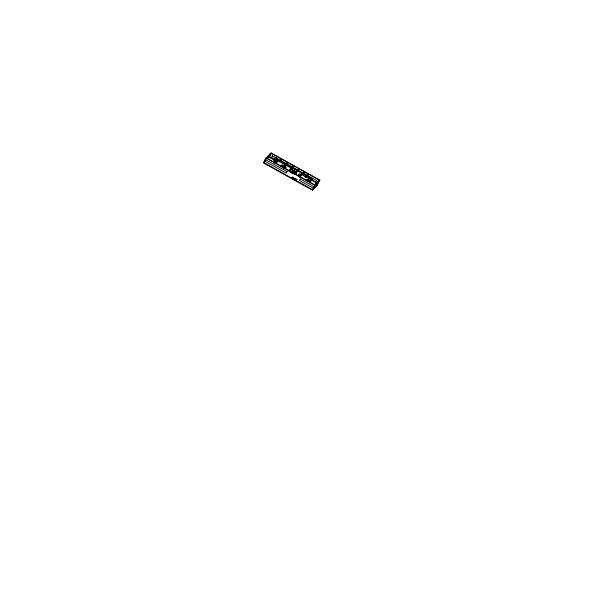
<?xml version="1.0" encoding="UTF-8"?>
<svg xmlns="http://www.w3.org/2000/svg" width="594" height="594" viewBox="0 0 594 594"><rect width="100%" height="100%" fill="white"/><g stroke="black" fill="none" stroke-linecap="round" stroke-linejoin="round"><path stroke-width="0.89" d="M266.067 157.997L263.484 162.905L312.318 190.147L317.278 185.09L319.869 180.175L271.035 152.94L266.067 157.997L314.909 185.231L319.869 180.175M265.681 159.088L264.887 160.588L265.429 160.892M270.24 154.44L271.035 152.94M268.978 157.276L269.773 155.769L268.57 156.994M269.461 157.135L271.436 153.378L276.849 156.4L276.062 157.9M274.525 158.984L271.547 157.328L272.475 155.687M273.901 160.447L276.849 156.4M274.532 159.741L277.027 156.497L281.385 158.925L280.598 160.432M276.24 157.997L277.027 156.497M273.968 162.548L276.462 158.954L275.089 158.19M274.294 162.801L276.18 159.831L274.599 162.838M274.532 162.659L276.462 158.954M274.695 162.882L275.534 161.33L276.552 161.895M276.425 162.89L277.613 160.632L275.341 162.949L266.751 158.153L271.436 153.378M276.21 163.736L277.792 160.729L275.519 163.046L282.826 167.122L285.098 164.805L283.516 167.812M278.883 162.169L281.385 158.925M280.814 160.551L281.608 159.051L287.518 162.348L286.724 163.847M281.133 166.476L281.972 164.917L282.989 165.488L282.15 167.04M283.732 167.931L285.803 164.085L287.518 162.348M284.043 167.968L286.026 164.211L287.734 162.466L293.666 165.778L292.879 167.278M284.118 168.139L284.957 166.587L285.974 167.152L285.135 168.703M284.162 168.095L284.957 166.587L285.974 167.152M286.939 163.966L287.734 162.466M266.023 159.437L264.486 160.996L286.271 173.151L287.199 171.503M289.04 171.644C289.033 170.114 294.572 173.203 293.236 173.983L289.181 171.503M295.151 174.235L296.399 171.918L290.874 168.904L290.05 170.433L291.253 168.236L288.981 170.552L283.048 167.248L285.32 164.932M289.983 171.272L291.958 167.515L293.666 165.778M290.154 171.376L292.137 167.619L293.844 165.875L299.079 168.793L298.285 170.3M293.057 167.382L293.844 165.875M293.555 170.404L293.184 171.109L295.277 172.282M291.743 177.933L291.535 178.334L294.008 179.715M294.149 173.597L295.292 171.376M296.651 179.915L292.263 177.68L292.686 176.997M294.424 173.864L295.649 171.569L293.518 170.441L292.864 171.109L294.958 172.275L295.612 171.614M294.253 174.681L295.842 171.673L294.119 173.426L299.064 176.18L301.321 174.346L316.394 182.752M295.389 174.294L297.371 170.537L299.079 168.793M295.604 174.413L297.587 170.656L299.294 168.919L304.054 171.569L302.465 174.569M298.507 170.419L299.294 168.919M298.381 176.039L299.628 173.715L300.683 174.309L299.309 176.975M296.517 180.056L296.941 179.366M300 176.388L300.794 174.888M300.133 176.596L301.321 174.346M299.911 177.524L301.492 174.517L299.584 176.47L306.898 180.546L308.813 178.601L307.224 181.608M301.552 174.814L304.054 171.569M301.767 174.933L304.269 171.688L308.212 173.886L306.623 176.893M300.252 179.002L314.115 186.739L317.983 182.796L317.189 184.296L313.32 188.239L299.465 180.509L300.393 178.861M302.688 174.695L304.269 171.688M305.71 177.131L308.212 173.886M305.925 177.257L308.427 174.012L319.127 179.975L318.332 181.474M306.846 177.012L308.427 174.012M307.447 181.727L309.029 178.727L307.12 180.673L314.434 184.749L319.127 179.975M307.737 181.801L308.531 180.286L309.726 180.955L308.531 180.286M309.444 182.766L311.999 178.772L276.685 159.081L276.069 159.704L291.476 168.295L289.159 170.656L293.933 173.314L294.795 172.446L292.701 171.272L292.211 171.77L294.305 172.943M309.667 182.885L312.266 178.846L306.719 175.75M311.204 180.279L311.999 178.772M311.471 180.346L312.266 178.846M311.323 179.507L315.793 182.009L316.721 180.368M312.318 190.147L314.909 185.231M314.129 187.414L314.976 185.855L314.367 185.514L314.924 185.915M316.29 185.217L317.137 183.657M267.575 158.011L268.362 156.512L275.156 160.298M264.931 161.241L263.691 162.504L312.533 189.738L317.493 184.682M275.534 161.33L276.507 161.939M281.608 159.051L279.9 160.788L285.803 164.085M282.944 165.526L281.935 164.961M290.934 170.857L291.906 171.466M305.264 176.945L304.262 176.299M272.342 155.828L316.587 180.502M275.319 158.242L279.677 160.67M286.026 164.211L291.958 167.515M292.137 167.619L297.371 170.537M297.587 170.656L302.339 173.307M302.561 173.433L306.504 175.631M290.83 168.948L293.362 170.359L292.055 171.688L291.372 171.376L294.26 172.988M268.325 156.556L275.482 160.543M298.507 174.309L300.883 175.631M307.818 179.893L306.578 179.277L307.766 179.945M313.639 186.256L314.256 186.598M287.058 171.644L265.28 159.496L265.607 159.162L264.813 160.662L265.355 160.967M292.552 177.138L296.807 179.507M273.47 161.264L273.901 161.494L273.47 161.264M277.175 159.749L277.606 159.979L277.175 159.749M284.548 163.862L284.986 164.1L284.548 163.862M294.253 169.275L294.683 169.505L294.253 169.275M302.175 173.693L302.598 173.945L302.235 173.686M309.199 177.613L309.637 177.844L309.199 177.613"/></g></svg>
